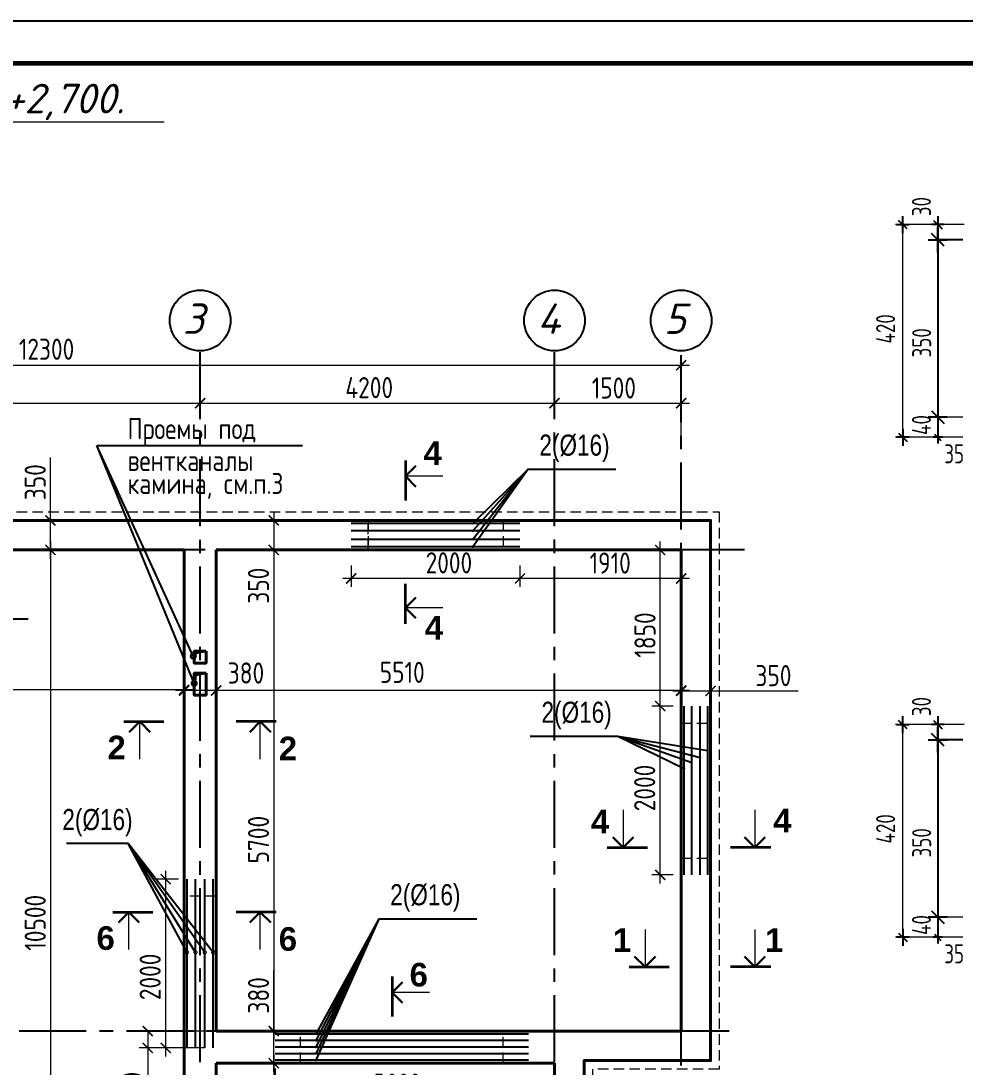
# Model space of a CAD drawing. Extents: x -12289450 to -10763036, y -7834513 to -6150123.
# Drawn here: x -10961756 to -10950567, y -7817207 to -7804813 of the extents above; entities that cross this region are included whole.
import ezdxf

# ---------------------------------------------------------------- set-up
doc = ezdxf.new("R2010")
doc.units = 0
doc.header["$LTSCALE"] = 25
doc.header["$PDMODE"] = 35
doc.linetypes.add('CENTER', pattern=[50.8, 31.75, -6.35, 6.35, -6.35])
doc.linetypes.add('DASHED', pattern=[0.75, 0.5, -0.25])
doc.layers.get('DefPoints').update_dxf_attribs({"color": 10, "lineweight": 30})
for name, color, linetype in [('001-ПЕРЕГОРОДКИ', 5, 'Continuous'), ('005-РАЗМЕРЫ', 252, 'Continuous'), ('008-ШТРИХОВКА', 252, 'Continuous'), ('014-ОСИ', 251, 'CENTER'), ('Annotation - Text', 7, 'Continuous'), ('EEE', 7, 'Continuous'), ('Новое', 51, 'Continuous'), ('Размер', 6, 'Continuous'), ('Текст', 7, 'Continuous')]:
    doc.layers.add(name, color=color, linetype=linetype)
doc.layers.add('СТЕНЫ', color=5, linetype='Continuous', lineweight=40)
doc.styles.add('gismo', font='isocpeui.ttf')
doc.styles.add('GOST 2.304', font='cs_gost2304.shx')
doc.styles.add('Isocpeur', font='isocpeui.ttf')
doc.styles.add('RUSS', font='russ', dxfattribs={"width": 0.8})
doc.styles.get("Standard").update_dxf_attribs({"font": 'arial.ttf'})
doc.styles.add('STYLE1', font='simplex.shx', dxfattribs={"width": 0.7, "height": 300})
doc.styles.add('СГЕНЕРИР_СТИЛЬ_1', font='arialbd.ttf')
doc.dimstyles.new('1', dxfattribs={"dimscale": 100, "dimtxt": 2.5, "dimasz": 1.2, "dimexe": 1, "dimexo": 1, "dimgap": 0.5, "dimtad": 1, "dimdec": 0, "dimzin": 0, "dimdsep": 46, "dimtxsty": 'GOST 2.304', "dimblk": 'ARCHTICK', "dimcen": 0.09, "dimdle": 1, "dimclrd": 256, "dimclre": 256, "dimclrt": 7, "dimadec": 0, "dimazin": 0, "dimtfac": 1, "dimtdec": 0, "dimtmove": 0, "dimatfit": 3, "dimldrblk": 'ARCHTICK', "dimfxl": 0, "dimtolj": 1, "dimtzin": 0, "dimlwd": 5, "dimlwe": 5, "dimarcsym": 0})
doc.dimstyles.new('100', dxfattribs={"dimtxt": 250, "dimasz": 80, "dimexe": 0, "dimexo": 0, "dimgap": 30, "dimtad": 1, "dimdec": 0, "dimzin": 9, "dimtxsty": 'Standard', "dimblk": 'ARCHTICK', "dimcen": 80, "dimdle": 50, "dimadec": 0, "dimazin": 0, "dimtfac": 1, "dimtdec": 0, "dimtix": 1, "dimtmove": 0, "dimatfit": 1, "dimldrblk": 'DOTSMALL', "dimfxl": 0, "dimarcsym": 0})

# ---------------------------------------------------------------- blocks, each defined once
blk = doc.blocks.new('_ArchTick')
at = {"color": 0, "linetype": 'ByBlock', "const_width": 0.15}
blk.add_lwpolyline([(-0.5, -0.5), (0.5, 0.5)], dxfattribs=at)
blk = doc.blocks.new('*D1569')
at = {"layer": '005-РАЗМЕРЫ', "lineweight": 5, "transparency": 16777216}
for p, q in [((-10964832, -7809342), (-10959532, -7809342)), ((-10964732, -7809412), (-10964732, -7809242)), ((-10959632, -7809412), (-10959632, -7809242))]:
    blk.add_line(p, q, dxfattribs=at)
at = {"layer": 'DefPoints', "color": 0, "transparency": 16777216}
for p in [(-10959632, -7809342), (-10964732, -7809512), (-10959632, -7809512)]:
    blk.add_point(p, dxfattribs=at)
at = {"layer": '005-РАЗМЕРЫ', "lineweight": 5, "transparency": 16777216, "xscale": 120, "yscale": 120, "zscale": 120, "rotation": 180}
blk.add_blockref('_ArchTick', (-10964732, -7809342), dxfattribs=at)
at = {"layer": '005-РАЗМЕРЫ', "lineweight": 5, "transparency": 16777216, "xscale": 120, "yscale": 120, "zscale": 120}
blk.add_blockref('_ArchTick', (-10959632, -7809342), dxfattribs=at)
at = {"layer": '005-РАЗМЕРЫ', "color": 7, "transparency": 16777216, "insert": (-10963338, -7809162), "char_height": 250, "attachment_point": 5, "style": 'GOST 2.304'}
blk.add_mtext('\\A1;5100', dxfattribs=at)
blk = doc.blocks.new('*D1570')
at = {"layer": '005-РАЗМЕРЫ', "lineweight": 5, "transparency": 16777216}
for p, q in [((-10966232, -7809739), (-10966232, -7808793)), ((-10953932, -7809789), (-10953932, -7808793)), ((-10966332, -7808893), (-10953832, -7808893))]:
    blk.add_line(p, q, dxfattribs=at)
at = {"layer": 'DefPoints', "color": 0, "transparency": 16777216}
for p in [(-10953932, -7808893), (-10966232, -7809839), (-10953932, -7809889)]:
    blk.add_point(p, dxfattribs=at)
at = {"layer": '005-РАЗМЕРЫ', "lineweight": 5, "transparency": 16777216, "xscale": 120, "yscale": 120, "zscale": 120, "rotation": 180}
blk.add_blockref('_ArchTick', (-10966232, -7808893), dxfattribs=at)
at = {"layer": '005-РАЗМЕРЫ', "lineweight": 5, "transparency": 16777216, "xscale": 120, "yscale": 120, "zscale": 120}
blk.add_blockref('_ArchTick', (-10953932, -7808893), dxfattribs=at)
at = {"layer": '005-РАЗМЕРЫ', "color": 7, "transparency": 16777216, "insert": (-10961452, -7808703), "char_height": 250, "attachment_point": 5, "style": 'GOST 2.304'}
blk.add_mtext('\\A1;12300', dxfattribs=at)
blk = doc.blocks.new('*D1552')
at = {"layer": '005-РАЗМЕРЫ', "lineweight": 5, "transparency": 16777216}
for p, q in [((-10959732, -7809342), (-10955332, -7809342)), ((-10959632, -7809412), (-10959632, -7809242)), ((-10955432, -7809412), (-10955432, -7809242))]:
    blk.add_line(p, q, dxfattribs=at)
at = {"layer": 'DefPoints', "color": 0, "transparency": 16777216}
for p in [(-10955432, -7809342), (-10959632, -7809512), (-10955432, -7809512)]:
    blk.add_point(p, dxfattribs=at)
at = {"layer": '005-РАЗМЕРЫ', "lineweight": 5, "transparency": 16777216, "xscale": 120, "yscale": 120, "zscale": 120, "rotation": 180}
blk.add_blockref('_ArchTick', (-10959632, -7809342), dxfattribs=at)
at = {"layer": '005-РАЗМЕРЫ', "lineweight": 5, "transparency": 16777216, "xscale": 120, "yscale": 120, "zscale": 120}
blk.add_blockref('_ArchTick', (-10955432, -7809342), dxfattribs=at)
at = {"layer": '005-РАЗМЕРЫ', "color": 7, "transparency": 16777216, "insert": (-10957628, -7809158), "char_height": 250, "attachment_point": 5, "style": 'GOST 2.304'}
blk.add_mtext('\\A1;4200', dxfattribs=at)
blk = doc.blocks.new('*D1553')
at = {"layer": '005-РАЗМЕРЫ', "lineweight": 5, "transparency": 16777216}
for p, q in [((-10955532, -7809342), (-10953832, -7809342)), ((-10955432, -7809412), (-10955432, -7809242)), ((-10953932, -7809412), (-10953932, -7809242))]:
    blk.add_line(p, q, dxfattribs=at)
at = {"layer": 'DefPoints', "color": 0, "transparency": 16777216}
for p in [(-10953932, -7809342), (-10955432, -7809512), (-10953932, -7809512)]:
    blk.add_point(p, dxfattribs=at)
at = {"layer": '005-РАЗМЕРЫ', "lineweight": 5, "transparency": 16777216, "xscale": 120, "yscale": 120, "zscale": 120, "rotation": 180}
blk.add_blockref('_ArchTick', (-10955432, -7809342), dxfattribs=at)
at = {"layer": '005-РАЗМЕРЫ', "lineweight": 5, "transparency": 16777216, "xscale": 120, "yscale": 120, "zscale": 120}
blk.add_blockref('_ArchTick', (-10953932, -7809342), dxfattribs=at)
at = {"layer": '005-РАЗМЕРЫ', "color": 7, "transparency": 16777216, "insert": (-10954729, -7809162), "char_height": 250, "attachment_point": 5, "style": 'GOST 2.304'}
blk.add_mtext('\\A1;1500', dxfattribs=at)
blk = doc.blocks.new('*D1558')
at = {"layer": '005-РАЗМЕРЫ', "lineweight": 5, "transparency": 16777216}
for p, q in [((-10958728, -7811081), (-10958860, -7811081)), ((-10958760, -7810981), (-10958760, -7816881)), ((-10958728, -7816781), (-10958860, -7816781))]:
    blk.add_line(p, q, dxfattribs=at)
at = {"layer": 'DefPoints', "color": 0, "transparency": 16777216}
for p in [(-10958628, -7811081), (-10958760, -7816781), (-10958628, -7816781)]:
    blk.add_point(p, dxfattribs=at)
at = {"layer": '005-РАЗМЕРЫ', "lineweight": 5, "transparency": 16777216, "xscale": 120, "yscale": 120, "zscale": 120}
for p, rotation in [((-10958760, -7811081), 90), ((-10958760, -7816781), 270)]:
    blk.add_blockref('_ArchTick', p, dxfattribs=dict(at, rotation=rotation))
at = {"layer": '005-РАЗМЕРЫ', "color": 7, "transparency": 16777216, "insert": (-10958940, -7814513), "char_height": 250, "attachment_point": 5, "rotation": 90, "style": 'GOST 2.304'}
blk.add_mtext('\\A1;5700', dxfattribs=at)
blk = doc.blocks.new('*D1559')
at = {"layer": '005-РАЗМЕРЫ', "lineweight": 5, "transparency": 16777216}
for p, q in [((-10958715, -7817161), (-10958860, -7817161)), ((-10958760, -7817061), (-10958760, -7821681)), ((-10958715, -7821581), (-10958860, -7821581))]:
    blk.add_line(p, q, dxfattribs=at)
at = {"layer": 'DefPoints', "color": 0, "transparency": 16777216}
for p in [(-10958615, -7817161), (-10958760, -7821581), (-10958615, -7821581)]:
    blk.add_point(p, dxfattribs=at)
at = {"layer": '005-РАЗМЕРЫ', "lineweight": 5, "transparency": 16777216, "xscale": 120, "yscale": 120, "zscale": 120}
for p, rotation in [((-10958760, -7817161), 90), ((-10958760, -7821581), 270)]:
    blk.add_blockref('_ArchTick', p, dxfattribs=dict(at, rotation=rotation))
at = {"layer": '005-РАЗМЕРЫ', "color": 7, "transparency": 16777216, "insert": (-10958945, -7819655), "char_height": 250, "attachment_point": 5, "rotation": 90, "style": 'GOST 2.304'}
blk.add_mtext('\\A1;4420', dxfattribs=at)
blk = doc.blocks.new('*D1560')
at = {"layer": '005-РАЗМЕРЫ', "lineweight": 5, "ltscale": 100, "transparency": 16777216}
for p, q in [((-10959442, -7812614), (-10959442, -7812846)), ((-10953932, -7812621), (-10953932, -7812846)), ((-10953832, -7812746), (-10959542, -7812746))]:
    blk.add_line(p, q, dxfattribs=at)
at = {"layer": 'DefPoints', "color": 0, "ltscale": 100, "transparency": 16777216}
for p in [(-10959442, -7812514), (-10953932, -7812521), (-10959442, -7812746)]:
    blk.add_point(p, dxfattribs=at)
at = {"layer": '005-РАЗМЕРЫ', "lineweight": 5, "ltscale": 100, "transparency": 16777216, "xscale": 120, "yscale": 120, "zscale": 120, "rotation": 180}
blk.add_blockref('_ArchTick', (-10959442, -7812746), dxfattribs=at)
at = {"layer": '005-РАЗМЕРЫ', "lineweight": 5, "ltscale": 100, "transparency": 16777216, "xscale": 120, "yscale": 120, "zscale": 120}
blk.add_blockref('_ArchTick', (-10953932, -7812746), dxfattribs=at)
at = {"layer": '005-РАЗМЕРЫ', "color": 7, "ltscale": 100, "transparency": 16777216, "insert": (-10957237, -7812531), "char_height": 250, "attachment_point": 5, "style": 'GOST 2.304'}
blk.add_mtext('\\A1;5510', dxfattribs=at)
blk = doc.blocks.new('*D1563')
at = {"layer": '005-РАЗМЕРЫ', "lineweight": 5, "transparency": 16777216}
for p, q in [((-10961374, -7811081), (-10961506, -7811081)), ((-10961406, -7810981), (-10961406, -7821681)), ((-10961374, -7821581), (-10961506, -7821581))]:
    blk.add_line(p, q, dxfattribs=at)
at = {"layer": 'DefPoints', "color": 0, "transparency": 16777216}
for p in [(-10961274, -7811081), (-10961406, -7821581), (-10961274, -7821581)]:
    blk.add_point(p, dxfattribs=at)
at = {"layer": '005-РАЗМЕРЫ', "lineweight": 5, "transparency": 16777216, "xscale": 120, "yscale": 120, "zscale": 120}
for p, rotation in [((-10961406, -7811081), 90), ((-10961406, -7821581), 270)]:
    blk.add_blockref('_ArchTick', p, dxfattribs=dict(at, rotation=rotation))
at = {"layer": '005-РАЗМЕРЫ', "color": 7, "transparency": 16777216, "insert": (-10961586, -7815498), "char_height": 250, "attachment_point": 5, "rotation": 90, "style": 'GOST 2.304'}
blk.add_mtext('\\A1;10500', dxfattribs=at)
blk = doc.blocks.new('*D1568')
at = {"layer": '005-РАЗМЕРЫ', "lineweight": 5, "transparency": 16777216}
for p, q in [((-10961406, -7810731), (-10961406, -7809984)), ((-10961374, -7810731), (-10961506, -7810731)), ((-10961406, -7811181), (-10961406, -7810731)), ((-10961374, -7811081), (-10961506, -7811081))]:
    blk.add_line(p, q, dxfattribs=at)
at = {"layer": 'DefPoints', "color": 0, "transparency": 16777216}
for p in [(-10961406, -7810731), (-10961274, -7810731), (-10961274, -7811081)]:
    blk.add_point(p, dxfattribs=at)
at = {"layer": '005-РАЗМЕРЫ', "lineweight": 5, "transparency": 16777216, "xscale": 120, "yscale": 120, "zscale": 120}
for p, rotation in [((-10961406, -7810731), 90), ((-10961406, -7811081), 270)]:
    blk.add_blockref('_ArchTick', p, dxfattribs=dict(at, rotation=rotation))
at = {"layer": '005-РАЗМЕРЫ', "color": 7, "transparency": 16777216, "insert": (-10961586, -7810278), "char_height": 250, "attachment_point": 5, "rotation": 90, "style": 'GOST 2.304'}
blk.add_mtext('\\A1;350', dxfattribs=at)
blk = doc.blocks.new('*D1574')
at = {"layer": '005-РАЗМЕРЫ', "lineweight": 5, "ltscale": 100, "transparency": 16777216}
for p, q in [((-10959822, -7812614), (-10959822, -7812846)), ((-10959442, -7812621), (-10959442, -7812846)), ((-10959342, -7812746), (-10959922, -7812746))]:
    blk.add_line(p, q, dxfattribs=at)
at = {"layer": 'DefPoints', "color": 0, "ltscale": 100, "transparency": 16777216}
for p in [(-10959822, -7812514), (-10959442, -7812521), (-10959822, -7812746)]:
    blk.add_point(p, dxfattribs=at)
at = {"layer": '005-РАЗМЕРЫ', "lineweight": 5, "ltscale": 100, "transparency": 16777216, "xscale": 120, "yscale": 120, "zscale": 120, "rotation": 180}
blk.add_blockref('_ArchTick', (-10959822, -7812746), dxfattribs=at)
at = {"layer": '005-РАЗМЕРЫ', "lineweight": 5, "ltscale": 100, "transparency": 16777216, "xscale": 120, "yscale": 120, "zscale": 120}
blk.add_blockref('_ArchTick', (-10959442, -7812746), dxfattribs=at)
at = {"layer": '005-РАЗМЕРЫ', "color": 7, "ltscale": 100, "transparency": 16777216, "insert": (-10959089, -7812539), "char_height": 250, "attachment_point": 5, "style": 'GOST 2.304'}
blk.add_mtext('\\A1;380', dxfattribs=at)
blk = doc.blocks.new('*D1575')
at = {"layer": '005-РАЗМЕРЫ', "lineweight": 5, "ltscale": 100, "transparency": 16777216}
for p, q in [((-10964732, -7812607), (-10964732, -7812839)), ((-10959822, -7812614), (-10959822, -7812839)), ((-10959722, -7812739), (-10964832, -7812739))]:
    blk.add_line(p, q, dxfattribs=at)
at = {"layer": 'DefPoints', "color": 0, "ltscale": 100, "transparency": 16777216}
for p in [(-10964732, -7812507), (-10959822, -7812514), (-10964732, -7812739)]:
    blk.add_point(p, dxfattribs=at)
at = {"layer": '005-РАЗМЕРЫ', "lineweight": 5, "ltscale": 100, "transparency": 16777216, "xscale": 120, "yscale": 120, "zscale": 120, "rotation": 180}
blk.add_blockref('_ArchTick', (-10964732, -7812739), dxfattribs=at)
at = {"layer": '005-РАЗМЕРЫ', "lineweight": 5, "ltscale": 100, "transparency": 16777216, "xscale": 120, "yscale": 120, "zscale": 120}
blk.add_blockref('_ArchTick', (-10959822, -7812739), dxfattribs=at)
at = {"layer": '005-РАЗМЕРЫ', "color": 7, "ltscale": 100, "transparency": 16777216, "insert": (-10963128, -7812524), "char_height": 250, "attachment_point": 5, "style": 'GOST 2.304'}
blk.add_mtext('\\A1;4910', dxfattribs=at)
blk = doc.blocks.new('*D1581')
at = {"layer": '005-РАЗМЕРЫ', "lineweight": 5, "transparency": 16777216}
for p, q in [((-10958760, -7810631), (-10958760, -7811081)), ((-10958728, -7810731), (-10958860, -7810731)), ((-10958728, -7811081), (-10958860, -7811081)), ((-10958760, -7811081), (-10958760, -7811798))]:
    blk.add_line(p, q, dxfattribs=at)
at = {"layer": 'DefPoints', "color": 0, "transparency": 16777216}
for p in [(-10958628, -7810731), (-10958760, -7811081), (-10958628, -7811081)]:
    blk.add_point(p, dxfattribs=at)
at = {"layer": '005-РАЗМЕРЫ', "lineweight": 5, "transparency": 16777216, "xscale": 120, "yscale": 120, "zscale": 120}
for p, rotation in [((-10958760, -7810731), 90), ((-10958760, -7811081), 270)]:
    blk.add_blockref('_ArchTick', p, dxfattribs=dict(at, rotation=rotation))
at = {"layer": '005-РАЗМЕРЫ', "color": 7, "transparency": 16777216, "insert": (-10958940, -7811504), "char_height": 250, "attachment_point": 5, "rotation": 90, "style": 'GOST 2.304'}
blk.add_mtext('\\A1;350', dxfattribs=at)
blk = doc.blocks.new('*D1582')
at = {"layer": '005-РАЗМЕРЫ', "lineweight": 5, "transparency": 16777216}
for p, q in [((-10958760, -7816781), (-10958760, -7816064)), ((-10958728, -7816781), (-10958860, -7816781)), ((-10958760, -7817261), (-10958760, -7816781)), ((-10958715, -7817161), (-10958860, -7817161))]:
    blk.add_line(p, q, dxfattribs=at)
at = {"layer": 'DefPoints', "color": 0, "transparency": 16777216}
for p in [(-10958760, -7816781), (-10958628, -7816781), (-10958615, -7817161)]:
    blk.add_point(p, dxfattribs=at)
at = {"layer": '005-РАЗМЕРЫ', "lineweight": 5, "transparency": 16777216, "xscale": 120, "yscale": 120, "zscale": 120}
for p, rotation in [((-10958760, -7816781), 90), ((-10958760, -7817161), 270)]:
    blk.add_blockref('_ArchTick', p, dxfattribs=dict(at, rotation=rotation))
at = {"layer": '005-РАЗМЕРЫ', "color": 7, "transparency": 16777216, "insert": (-10958940, -7816358), "char_height": 250, "attachment_point": 5, "rotation": 90, "style": 'GOST 2.304'}
blk.add_mtext('\\A1;380', dxfattribs=at)
blk = doc.blocks.new('*D1584')
at = {"layer": '005-РАЗМЕРЫ', "lineweight": 5, "ltscale": 10, "transparency": 16777216}
for p, q in [((-10953932, -7812838), (-10953932, -7812651)), ((-10953582, -7812838), (-10953582, -7812651)), ((-10954032, -7812751), (-10953582, -7812751)), ((-10953582, -7812751), (-10952544, -7812751))]:
    blk.add_line(p, q, dxfattribs=at)
at = {"layer": 'DefPoints', "color": 0, "ltscale": 10, "transparency": 16777216}
for p in [(-10953582, -7812751), (-10953932, -7812938), (-10953582, -7812938)]:
    blk.add_point(p, dxfattribs=at)
at = {"layer": '005-РАЗМЕРЫ', "lineweight": 5, "ltscale": 10, "transparency": 16777216, "xscale": 120, "yscale": 120, "zscale": 120, "rotation": 180}
blk.add_blockref('_ArchTick', (-10953932, -7812751), dxfattribs=at)
at = {"layer": '005-РАЗМЕРЫ', "lineweight": 5, "ltscale": 10, "transparency": 16777216, "xscale": 120, "yscale": 120, "zscale": 120}
blk.add_blockref('_ArchTick', (-10953582, -7812751), dxfattribs=at)
at = {"layer": '005-РАЗМЕРЫ', "color": 7, "ltscale": 10, "transparency": 16777216, "insert": (-10952838, -7812570), "char_height": 250, "attachment_point": 5, "style": 'GOST 2.304'}
blk.add_mtext('\\A1;350', dxfattribs=at)
blk = doc.blocks.new('*D1585')
at = {"layer": '005-РАЗМЕРЫ', "lineweight": 5, "transparency": 16777216}
for p, q in [((-10960040, -7817081), (-10960040, -7814881)), ((-10959887, -7814981), (-10960140, -7814981)), ((-10959887, -7816981), (-10960140, -7816981))]:
    blk.add_line(p, q, dxfattribs=at)
at = {"layer": 'DefPoints', "color": 0, "transparency": 16777216}
for p in [(-10960040, -7814981), (-10959787, -7814981), (-10959787, -7816981)]:
    blk.add_point(p, dxfattribs=at)
at = {"layer": '005-РАЗМЕРЫ', "lineweight": 5, "transparency": 16777216, "xscale": 120, "yscale": 120, "zscale": 120}
for p, rotation in [((-10960040, -7814981), 90), ((-10960040, -7816981), 270)]:
    blk.add_blockref('_ArchTick', p, dxfattribs=dict(at, rotation=rotation))
at = {"layer": '005-РАЗМЕРЫ', "color": 7, "transparency": 16777216, "insert": (-10960224, -7816139), "char_height": 250, "attachment_point": 5, "rotation": 90, "style": 'GOST 2.304'}
blk.add_mtext('\\A1;2000', dxfattribs=at)
blk = doc.blocks.new('*D1586')
at = {"layer": '005-РАЗМЕРЫ', "lineweight": 5, "transparency": 16777216}
for p, q in [((-10958742, -7817226), (-10958742, -7817690)), ((-10958842, -7817590), (-10955642, -7817590)), ((-10955742, -7817558), (-10955742, -7817690))]:
    blk.add_line(p, q, dxfattribs=at)
at = {"layer": 'DefPoints', "color": 0, "transparency": 16777216}
for p in [(-10958742, -7817126), (-10955742, -7817458), (-10955742, -7817590)]:
    blk.add_point(p, dxfattribs=at)
at = {"layer": '005-РАЗМЕРЫ', "lineweight": 5, "transparency": 16777216, "xscale": 120, "yscale": 120, "zscale": 120, "rotation": 180}
blk.add_blockref('_ArchTick', (-10958742, -7817590), dxfattribs=at)
at = {"layer": '005-РАЗМЕРЫ', "lineweight": 5, "transparency": 16777216, "xscale": 120, "yscale": 120, "zscale": 120}
blk.add_blockref('_ArchTick', (-10955742, -7817590), dxfattribs=at)
at = {"layer": '005-РАЗМЕРЫ', "color": 7, "transparency": 16777216, "insert": (-10957292, -7817410), "char_height": 250, "attachment_point": 5, "style": 'GOST 2.304'}
blk.add_mtext('\\A1;3000', dxfattribs=at)
blk = doc.blocks.new('*D1588')
at = {"layer": '005-РАЗМЕРЫ', "lineweight": 5, "transparency": 16777216}
for p, q in [((-10959577, -7816781), (-10960353, -7816781)), ((-10960253, -7816781), (-10960253, -7817081)), ((-10959577, -7816981), (-10960353, -7816981)), ((-10960253, -7816981), (-10960253, -7817764))]:
    blk.add_line(p, q, dxfattribs=at)
at = {"layer": 'DefPoints', "color": 0, "transparency": 16777216}
for p in [(-10960253, -7816781), (-10959477, -7816781), (-10959477, -7816981)]:
    blk.add_point(p, dxfattribs=at)
at = {"layer": '005-РАЗМЕРЫ', "lineweight": 5, "transparency": 16777216, "xscale": 120, "yscale": 120, "zscale": 120}
for p, rotation in [((-10960253, -7816781), 90), ((-10960253, -7816981), 270)]:
    blk.add_blockref('_ArchTick', p, dxfattribs=dict(at, rotation=rotation))
at = {"layer": '005-РАЗМЕРЫ', "color": 7, "transparency": 16777216, "insert": (-10960437, -7817471), "char_height": 250, "attachment_point": 5, "rotation": 90, "style": 'GOST 2.304'}
blk.add_mtext('\\A1;200', dxfattribs=at)
blk = doc.blocks.new('*D1590')
at = {"layer": '005-РАЗМЕРЫ', "lineweight": 5, "transparency": 16777216}
for p, q in [((-10954027, -7812931), (-10954280, -7812931)), ((-10954180, -7815031), (-10954180, -7812831)), ((-10954027, -7814931), (-10954280, -7814931))]:
    blk.add_line(p, q, dxfattribs=at)
at = {"layer": 'DefPoints', "color": 0, "transparency": 16777216}
for p in [(-10954180, -7812931), (-10953927, -7812931), (-10953927, -7814931)]:
    blk.add_point(p, dxfattribs=at)
at = {"layer": '005-РАЗМЕРЫ', "lineweight": 5, "transparency": 16777216, "xscale": 120, "yscale": 120, "zscale": 120}
for p, rotation in [((-10954180, -7812931), 90), ((-10954180, -7814931), 270)]:
    blk.add_blockref('_ArchTick', p, dxfattribs=dict(at, rotation=rotation))
at = {"layer": '005-РАЗМЕРЫ', "color": 7, "transparency": 16777216, "insert": (-10954364, -7813901), "char_height": 250, "attachment_point": 5, "rotation": 90, "style": 'GOST 2.304'}
blk.add_mtext('\\A1;2000', dxfattribs=at)
blk = doc.blocks.new('*D1591')
at = {"layer": '005-РАЗМЕРЫ', "lineweight": 5, "transparency": 16777216}
for p, q in [((-10957842, -7811266), (-10957842, -7811519)), ((-10955842, -7811266), (-10955842, -7811519)), ((-10955742, -7811419), (-10957942, -7811419))]:
    blk.add_line(p, q, dxfattribs=at)
at = {"layer": 'DefPoints', "color": 0, "transparency": 16777216}
for p in [(-10957842, -7811166), (-10955842, -7811166), (-10957842, -7811419)]:
    blk.add_point(p, dxfattribs=at)
at = {"layer": '005-РАЗМЕРЫ', "lineweight": 5, "transparency": 16777216, "xscale": 120, "yscale": 120, "zscale": 120, "rotation": 180}
blk.add_blockref('_ArchTick', (-10957842, -7811419), dxfattribs=at)
at = {"layer": '005-РАЗМЕРЫ', "lineweight": 5, "transparency": 16777216, "xscale": 120, "yscale": 120, "zscale": 120}
blk.add_blockref('_ArchTick', (-10955842, -7811419), dxfattribs=at)
at = {"layer": '005-РАЗМЕРЫ', "color": 7, "transparency": 16777216, "insert": (-10956684, -7811234), "char_height": 250, "attachment_point": 5, "style": 'GOST 2.304'}
blk.add_mtext('\\A1;2000', dxfattribs=at)
blk = doc.blocks.new('_DotSmall')
at = {"color": 0, "linetype": 'ByBlock', "const_width": 0.5}
blk.add_lwpolyline([(-0.0625, 0, 1), (0.0625, 0, 1)], format="xyb", close=True, dxfattribs=at)
blk = doc.blocks.new('A8MITTA', base_point=(3180, 3140))
for p, q in [((3160, 3140), (3200, 3140)), ((3170, 3130), (3190, 3150)), ((3180, 3155), (3180, 3125))]:
    blk.add_line(p, q)
blk = doc.blocks.new('*D1597')
at = {"layer": '005-РАЗМЕРЫ', "lineweight": 5, "transparency": 16777216}
for p, q in [((-10955842, -7811266), (-10955842, -7811519)), ((-10953932, -7811266), (-10953932, -7811519)), ((-10953832, -7811419), (-10955942, -7811419))]:
    blk.add_line(p, q, dxfattribs=at)
at = {"layer": 'DefPoints', "color": 0, "transparency": 16777216}
for p in [(-10955842, -7811166), (-10953932, -7811166), (-10955842, -7811419)]:
    blk.add_point(p, dxfattribs=at)
at = {"layer": '005-РАЗМЕРЫ', "lineweight": 5, "transparency": 16777216, "xscale": 120, "yscale": 120, "zscale": 120, "rotation": 180}
blk.add_blockref('_ArchTick', (-10955842, -7811419), dxfattribs=at)
at = {"layer": '005-РАЗМЕРЫ', "lineweight": 5, "transparency": 16777216, "xscale": 120, "yscale": 120, "zscale": 120}
blk.add_blockref('_ArchTick', (-10953932, -7811419), dxfattribs=at)
at = {"layer": '005-РАЗМЕРЫ', "color": 7, "transparency": 16777216, "insert": (-10954773, -7811236), "char_height": 250, "attachment_point": 5, "style": 'GOST 2.304'}
blk.add_mtext('\\A1;1910', dxfattribs=at)
blk = doc.blocks.new('*D1602')
at = {"layer": '005-РАЗМЕРЫ', "lineweight": 5, "transparency": 16777216}
for p, q in [((-10954027, -7811081), (-10954280, -7811081)), ((-10954180, -7813031), (-10954180, -7810981)), ((-10954027, -7812931), (-10954280, -7812931))]:
    blk.add_line(p, q, dxfattribs=at)
at = {"layer": 'DefPoints', "color": 0, "transparency": 16777216}
for p in [(-10954180, -7811081), (-10953927, -7811081), (-10953927, -7812931)]:
    blk.add_point(p, dxfattribs=at)
at = {"layer": '005-РАЗМЕРЫ', "lineweight": 5, "transparency": 16777216, "xscale": 120, "yscale": 120, "zscale": 120}
for p, rotation in [((-10954180, -7811081), 90), ((-10954180, -7812931), 270)]:
    blk.add_blockref('_ArchTick', p, dxfattribs=dict(at, rotation=rotation))
at = {"layer": '005-РАЗМЕРЫ', "color": 7, "transparency": 16777216, "insert": (-10954360, -7812089), "char_height": 250, "attachment_point": 5, "rotation": 90, "style": 'GOST 2.304'}
blk.add_mtext('\\A1;1850', dxfattribs=at)

msp = doc.modelspace()

# ---------------------------------------------------------------- hatches: boundary and pattern name
at = {"layer": '008-ШТРИХОВКА', "ltscale": 3}
h = msp.add_hatch(dxfattribs=at)
h.set_pattern_fill('ANSI31', color=256, scale=5)
h.set_pattern_definition([(45, (-10957362.094, -7814851.123), (-11.22532, 11.22532), [])])
h.paths.add_polyline_path([(-10959562.1, -7812281.1), (-10959702.1, -7812281.1), (-10959702.1, -7812421.1), (-10959677.2, -7812305)])
h = msp.add_hatch(dxfattribs=at)
h.set_pattern_fill('ANSI31', color=256, scale=5)
h.set_pattern_definition([(45, (-10957362.094, -7815111.123), (-11.22532, 11.22532), [])])
h.paths.add_polyline_path([(-10959562.1, -7812541.1), (-10959702.1, -7812541.1), (-10959702.1, -7812801.1), (-10959677.2, -7812565)])

# ---------------------------------------------------------------- linework, layer by layer
at = {"linetype": 'Continuous', "lineweight": 60, "ltscale": 75}
msp.add_lwpolyline([(-10971035.6, -7805313.4), (-10931535.7, -7805313.4), (-10931535.7, -7834013.3), (-10971035.6, -7834013.3)], close=True, dxfattribs=at)
at = {"lineweight": 25, "ltscale": 20, "const_width": 18}
for points in [[(-10956404.3, -7810766.1, -1), (-10956395.3, -7810766.1, -1)], [(-10956404.3, -7810856.1, -1), (-10956395.3, -7810856.1, -1)], [(-10956404.3, -7810955.7, -1), (-10956395.3, -7810955.7, -1)], [(-10956404.3, -7811045.7, -1), (-10956395.3, -7811045.7, -1)], [(-10953621.6, -7813458.1, -1), (-10953612.6, -7813458.1, -1)], [(-10953711.6, -7813538.1, -1), (-10953702.6, -7813538.1, -1)], [(-10953901.2, -7813669.3, -1), (-10953892.2, -7813669.3, -1)], [(-10953811.2, -7813598.9, -1), (-10953802.2, -7813598.9, -1)], [(-10958265.1, -7816816.1, -1), (-10958256.1, -7816816.1, -1)], [(-10958265.1, -7816893.6, -1), (-10958256.1, -7816893.6, -1)], [(-10958265.1, -7816971.1, -1), (-10958256.1, -7816971.1, -1)], [(-10958265.1, -7817048.6, -1), (-10958256.1, -7817048.6, -1)], [(-10958265.1, -7817126.1, -1), (-10958256.1, -7817126.1, -1)]]:
    msp.add_lwpolyline(points, format="xyb", close=True, dxfattribs=at)
at = {"layer": '001-ПЕРЕГОРОДКИ', "lineweight": 35, "ltscale": 100}
for points in [[(-10957198.9, -7810019.4), (-10957198.9, -7810494.1)], [(-10957198.9, -7811956), (-10957198.9, -7811481.3)], [(-10960536.9, -7813115.2), (-10960062.2, -7813115.2)], [(-10958730.4, -7813115.2), (-10959205.1, -7813115.2)], [(-10954807, -7814605.4), (-10954332.3, -7814605.4)], [(-10952870.4, -7814605.4), (-10953345.1, -7814605.4)], [(-10960667, -7815372.3), (-10960192.3, -7815372.3)], [(-10958730.4, -7815372.3), (-10959205.1, -7815372.3)], [(-10954548.4, -7816020.9), (-10954073.6, -7816020.9)], [(-10952870.4, -7816020.9), (-10953345.1, -7816020.9)], [(-10957356.9, -7816134.7), (-10957356.9, -7816609.4)]]:
    msp.add_lwpolyline(points, dxfattribs=at)
at = {"layer": '001-ПЕРЕГОРОДКИ', "lineweight": 18, "ltscale": 100}
for points in [[(-10956755.1, -7810208.5), (-10957198.9, -7810208.5)], [(-10956755.1, -7810208.5), (-10957198.9, -7810208.5)], [(-10956755.1, -7811767), (-10957198.9, -7811767)], [(-10956755.1, -7811767), (-10957198.9, -7811767)], [(-10960347.9, -7813559), (-10960347.9, -7813115.2)], [(-10960347.9, -7813559), (-10960347.9, -7813115.2)], [(-10958919.4, -7813559), (-10958919.4, -7813115.2)], [(-10958919.4, -7813559), (-10958919.4, -7813115.2)], [(-10954617.9, -7814161.6), (-10954617.9, -7814605.4)], [(-10954617.9, -7814161.6), (-10954617.9, -7814605.4)], [(-10953059.4, -7814161.6), (-10953059.4, -7814605.4)], [(-10953059.4, -7814161.6), (-10953059.4, -7814605.4)], [(-10960477.9, -7815816), (-10960477.9, -7815372.3)], [(-10960477.9, -7815816), (-10960477.9, -7815372.3)], [(-10958919.4, -7815816), (-10958919.4, -7815372.3)], [(-10958919.4, -7815816), (-10958919.4, -7815372.3)], [(-10954359.3, -7815577.2), (-10954359.3, -7816020.9)], [(-10954359.3, -7815577.2), (-10954359.3, -7816020.9)], [(-10953059.4, -7815577.2), (-10953059.4, -7816020.9)], [(-10953059.4, -7815577.2), (-10953059.4, -7816020.9)], [(-10956913.2, -7816323.8), (-10957356.9, -7816323.8)], [(-10956913.2, -7816323.8), (-10957356.9, -7816323.8)]]:
    msp.add_lwpolyline(points, dxfattribs=at)
at = {"layer": '008-ШТРИХОВКА', "ltscale": 3}
for points in [[(-10959702.1, -7812421.1), (-10959677.2, -7812305), (-10959562.1, -7812281.1)], [(-10959702.1, -7812801.1), (-10959677.2, -7812565), (-10959562.1, -7812541.1)]]:
    msp.add_lwpolyline(points, dxfattribs=at)
at = {"layer": '014-ОСИ'}
for p, q in [((-10955432.1, -7822229.9), (-10955432.1, -7808722.5)), ((-10953932.1, -7817188.8), (-10953932.1, -7808722.5))]:
    msp.add_line(p, q, dxfattribs=at)
for points in [[(-10959632.1, -7822231.1), (-10959632.1, -7808722.5)], [(-10957032.9, -7811081.1), (-10968625.7, -7811081.1)], [(-10953182.1, -7811081.1), (-10956042.1, -7811081.1)], [(-10953362, -7816781.1), (-10968625.7, -7816781.1)]]:
    msp.add_lwpolyline(points, dxfattribs=at)
at = {"layer": 'EEE', "lineweight": 15}
msp.add_line((-10970620.5, -7806008.3), (-10960057.6, -7806008.3), dxfattribs=at)
at = {"layer": 'EEE', "lineweight": 25, "ltscale": 3}
for p, q in [((-10960854.8, -7809843), (-10958419.9, -7809843)), ((-10959713, -7812338.6), (-10960854.8, -7809843)), ((-10959702.1, -7812661.1), (-10960854.8, -7809843)), ((-10955745.1, -7810123.6), (-10954706.1, -7810123.6)), ((-10962572.8, -7811897.4), (-10961671.2, -7811897.4)), ((-10955720.1, -7813289), (-10954681.1, -7813289)), ((-10957512.8, -7815450.5), (-10956352.6, -7815450.5))]:
    msp.add_line(p, q, dxfattribs=at)
for points in [[(-10955745.1, -7810123.6), (-10956399.8, -7810766.1)], [(-10955745.1, -7810123.6), (-10956399.8, -7810856.1)], [(-10955745.1, -7810123.6), (-10956399.8, -7810955.7)], [(-10955745.1, -7810123.6), (-10956399.8, -7811045.7)], [(-10954681.1, -7813289), (-10953806.7, -7813598.9)], [(-10954681.1, -7813289), (-10953707.1, -7813538.1)], [(-10954681.1, -7813289), (-10953617.1, -7813458.1)], [(-10954681.1, -7813289), (-10953896.7, -7813669.3)], [(-10957512.8, -7815450.5), (-10958260.6, -7816816.1)], [(-10957512.8, -7815450.5), (-10958260.6, -7816893.6)], [(-10957512.8, -7815450.5), (-10958260.6, -7816971.1)], [(-10957512.8, -7815450.5), (-10958260.6, -7817048.6)], [(-10957512.8, -7815450.5), (-10958260.6, -7817126.1)]]:
    msp.add_lwpolyline(points, dxfattribs=at)
at = {"layer": 'EEE', "lineweight": 25, "ltscale": 3, "const_width": 56.2}
for points in [[(-10959698.9, -7812338.6, 1), (-10959727.1, -7812338.6, 1)], [(-10959688, -7812661.1, 1), (-10959716.2, -7812661.1, 1)]]:
    msp.add_lwpolyline(points, format="xyb", close=True, dxfattribs=at)
at = {"layer": 'Новое', "color": 7, "linetype": 'Continuous'}
msp.add_lwpolyline([(-10973035.5, -7804813.4), (-10931035.7, -7804813.4), (-10931035.7, -7834513.3), (-10973035.5, -7834513.3)], close=True, dxfattribs=at)
msp.add_lwpolyline([(-10973035.5, -7804813.4), (-10931035.7, -7804813.4), (-10931035.7, -7834513.3), (-10973035.5, -7834513.3)], close=True, dxfattribs=at)
at = {"layer": 'Размер', "lineweight": 15, "ltscale": 100}
for p, q in [((-10950578.6, -7807226.2), (-10951390.3, -7807226.2)), ((-10951304.7, -7809746.2), (-10951304.7, -7807226.2)), ((-10950578.6, -7807226.2), (-10950890.2, -7807226.2)), ((-10950595.4, -7807406.2), (-10950890.2, -7807406.2)), ((-10950890.2, -7807831.2), (-10950890.2, -7807836.2)), ((-10950595.4, -7809506.2), (-10950890.2, -7809506.2)), ((-10950595.4, -7809746.2), (-10951390.3, -7809746.2)), ((-10950578.6, -7813149.6), (-10951390.3, -7813149.6)), ((-10951304.7, -7815669.6), (-10951304.7, -7813149.6)), ((-10950578.6, -7813149.6), (-10950890.2, -7813149.6)), ((-10950595.4, -7813329.6), (-10950890.2, -7813329.6)), ((-10950890.2, -7813754.6), (-10950890.2, -7813759.6)), ((-10950595.4, -7815429.6), (-10950890.2, -7815429.6)), ((-10950595.4, -7815669.6), (-10951390.3, -7815669.6))]:
    msp.add_line(p, q, dxfattribs=at)
at = {"layer": 'Размер'}
for p, q in [((-10950890.2, -7807226.2), (-10950890.2, -7809746.2)), ((-10950595.4, -7807406.2), (-10950890.2, -7807406.2)), ((-10950890.2, -7813149.6), (-10950890.2, -7815669.6)), ((-10950595.4, -7813329.6), (-10950890.2, -7813329.6))]:
    msp.add_line(p, q, dxfattribs=at)
at = {"layer": 'СТЕНЫ', "linetype": 'DASHED', "lineweight": 9, "ltscale": 10}
for p, q in [((-10957642.1, -7810731.1), (-10957642.1, -7811081.1)), ((-10956042.1, -7810731.1), (-10956042.1, -7811081.1))]:
    msp.add_line(p, q, dxfattribs=at)
at = {"layer": 'СТЕНЫ', "ltscale": 1.2}
msp.add_line((-10953931.7, -7811081.1), (-10953931.7, -7816781.1), dxfattribs=at)
at = {"layer": 'СТЕНЫ', "color": 5, "lineweight": 30}
for points in [[(-10957198.9, -7810208.5), (-10957075.5, -7810085.1)], [(-10957198.9, -7810208.5), (-10957075.5, -7810331.8)], [(-10957198.9, -7811767), (-10957075.5, -7811643.6)], [(-10957198.9, -7811767), (-10957075.5, -7811890.3)], [(-10960347.9, -7813115.2), (-10960471.2, -7813238.5)], [(-10960347.9, -7813115.2), (-10960224.5, -7813238.5)], [(-10958919.4, -7813115.2), (-10959042.8, -7813238.5)], [(-10958919.4, -7813115.2), (-10958796.1, -7813238.5)], [(-10954617.9, -7814605.4), (-10954741.3, -7814482.1)], [(-10954617.9, -7814605.4), (-10954494.6, -7814482.1)], [(-10953059.4, -7814605.4), (-10953182.8, -7814482.1)], [(-10953059.4, -7814605.4), (-10952936.1, -7814482.1)], [(-10960477.9, -7815372.3), (-10960601.3, -7815495.6)], [(-10960477.9, -7815372.3), (-10960354.6, -7815495.6)], [(-10958919.4, -7815372.3), (-10959042.8, -7815495.6)], [(-10958919.4, -7815372.3), (-10958796.1, -7815495.6)], [(-10954359.3, -7816020.9), (-10954482.7, -7815897.6)], [(-10954359.3, -7816020.9), (-10954236, -7815897.6)], [(-10953059.4, -7816020.9), (-10953182.8, -7815897.6)], [(-10953059.4, -7816020.9), (-10952936.1, -7815897.6)], [(-10957356.9, -7816323.8), (-10957233.6, -7816200.4)], [(-10957356.9, -7816323.8), (-10957233.6, -7816447.1)]]:
    msp.add_lwpolyline(points, dxfattribs=at)
at = {"layer": 'СТЕНЫ', "linetype": 'DASHED', "lineweight": 9, "ltscale": 10}
msp.add_lwpolyline([(-10965182.1, -7822031.1), (-10965182.1, -7817231.1), (-10966682.1, -7817231.1), (-10966682.1, -7814231.1), (-10965182.1, -7814231.1), (-10965182.1, -7810631.1), (-10953482.1, -7810631.1), (-10953482.1, -7817231.1), (-10954982.1, -7817231.1), (-10954982.1, -7822031.1)], close=True, dxfattribs=at)
at = {"layer": 'СТЕНЫ', "ltscale": 3}
msp.add_lwpolyline([(-10966582.1, -7815231.1), (-10966582.1, -7814331.1), (-10965082.1, -7814331.1), (-10965082.1, -7810731.1), (-10953582.1, -7810731.1), (-10953582.1, -7817131.1), (-10955082.1, -7817131.1), (-10955082.1, -7821931.1), (-10965082.1, -7821931.1)], dxfattribs=at)
at = {"layer": 'СТЕНЫ', "color": 1, "lineweight": 25, "ltscale": 3}
for points in [[(-10955842.1, -7810766.1), (-10957842.1, -7810766.1)], [(-10955842.1, -7810856.1), (-10957842.1, -7810856.1)], [(-10955842.1, -7810955.7), (-10957842.1, -7810955.7)], [(-10955842.1, -7811045.7), (-10957842.1, -7811045.7)], [(-10953896.7, -7814931.1), (-10953896.7, -7812931.1)], [(-10953806.7, -7814931.1), (-10953806.7, -7812931.1)], [(-10953707.1, -7814931.1), (-10953707.1, -7812931.1)], [(-10953617.1, -7814931.1), (-10953617.1, -7812931.1)], [(-10959787.1, -7816981.1), (-10959787.1, -7814981.1)], [(-10959687.1, -7816981.1), (-10959687.1, -7814981.1)], [(-10959577.1, -7816981.1), (-10959577.1, -7814981.1)], [(-10959477.1, -7816981.1), (-10959477.1, -7814981.1)], [(-10955742.1, -7816816.1), (-10958742.1, -7816816.1)], [(-10955742.1, -7816893.6), (-10958742.1, -7816893.6)], [(-10955842.1, -7816816.1), (-10958642.1, -7816816.1)], [(-10955842.1, -7816893.6), (-10958642.1, -7816893.6)], [(-10955742.1, -7816971.1), (-10958742.1, -7816971.1)], [(-10955842.1, -7816971.1), (-10958642.1, -7816971.1)], [(-10955742.1, -7817048.6), (-10958742.1, -7817048.6)], [(-10955742.1, -7817126.1), (-10958742.1, -7817126.1)], [(-10955842.1, -7817048.6), (-10958642.1, -7817048.6)]]:
    msp.add_lwpolyline(points, dxfattribs=at)
at = {"layer": 'СТЕНЫ', "linetype": 'DASHED', "lineweight": 9, "ltscale": 10}
for points in [[(-10957642.1, -7811081.1), (-10957642.1, -7810731.1)], [(-10953932.1, -7813131.1), (-10953582.1, -7813131.1)], [(-10953932.1, -7814731.1), (-10953582.1, -7814731.1)], [(-10959442.1, -7815181.1), (-10959822.1, -7815181.1)], [(-10959442.1, -7816781.1), (-10959822.1, -7816781.1)], [(-10958442.1, -7817161.1), (-10958442.1, -7816781.1)], [(-10956042.1, -7817161.1), (-10956042.1, -7816781.1)]]:
    msp.add_lwpolyline(points, dxfattribs=at)
at = {"layer": 'СТЕНЫ', "ltscale": 1.2}
for points in [[(-10964732.1, -7811081.1), (-10959822.1, -7811081.1)], [(-10959822.1, -7821581.1), (-10959822.1, -7811081.1)], [(-10959442.1, -7816781.1), (-10959442.1, -7811081.1)], [(-10959442.1, -7811081.1), (-10953932.1, -7811081.1)], [(-10953931.7, -7816781.1), (-10959442.1, -7816781.1)], [(-10959442.1, -7821581.1), (-10959442.1, -7817161.1)], [(-10955432.1, -7817161.1), (-10959442.1, -7817161.1)], [(-10955432.1, -7821581.1), (-10955432.1, -7817161.1)]]:
    msp.add_lwpolyline(points, dxfattribs=at)
for points in [[(-10959562.1, -7812281.1), (-10959562.1, -7812421.1), (-10959702.1, -7812421.1), (-10959702.1, -7812281.1)], [(-10959562.1, -7812541.1), (-10959562.1, -7812801.1), (-10959702.1, -7812801.1), (-10959702.1, -7812541.1)]]:
    msp.add_lwpolyline(points, close=True, dxfattribs=at)
at = {"layer": 'Текст'}
for centre in [(-10959632.1, -7808362.5), (-10955432.1, -7808362.5), (-10953932.1, -7808362.5)]:
    msp.add_circle(centre, 360, dxfattribs=at)

# ---------------------------------------------------------------- block references
at = {"layer": 'Размер', "lineweight": 15, "ltscale": 100}
for p, xscale, yscale, zscale, rotation in [((-10951304.7, -7807226.2), 5, 5, 5, 90), ((-10950890.2, -7807226.2), 5, 5, 5, 270), ((-10950890.2, -7807406.2), 5, 5, 5, 90), ((-10951304.7, -7809746.2), 5, 5, 5, 270), ((-10950890.2, -7809746.2), 3.75, 3.75, 3.75, 270), ((-10951304.7, -7813149.6), 5, 5, 5, 90), ((-10950890.2, -7813149.6), 5, 5, 5, 270), ((-10950890.2, -7813329.6), 5, 5, 5, 90), ((-10951304.7, -7815669.6), 5, 5, 5, 270), ((-10950890.2, -7815669.6), 3.75, 3.75, 3.75, 270)]:
    msp.add_blockref('A8MITTA', p, dxfattribs=dict(at, xscale=xscale, yscale=yscale, zscale=zscale, rotation=rotation))
at = {"layer": 'Размер', "xscale": 7.5, "yscale": 7.5, "zscale": 7.5}
for p, rotation in [((-10950890.2, -7807406.2), 90), ((-10950890.2, -7809506.2), 270), ((-10950890.2, -7813329.6), 90), ((-10950890.2, -7815429.6), 270)]:
    msp.add_blockref('A8MITTA', p, dxfattribs=dict(at, rotation=rotation))

# ---------------------------------------------------------------- texts
at = {"color": 0, "lineweight": 15, "char_height": 250, "attachment_point": 1, "style": 'RUSS'}
for insert in [(-10955611.8, -7809713.8), (-10955586.8, -7812879.1), (-10961264.8, -7814150), (-10957379.6, -7815040.6)]:
    msp.add_mtext('2(%%C16)', dxfattribs=dict(at, insert=insert))
at = {"layer": 'Annotation - Text', "color": 0, "lineweight": 25, "style": 'gismo'}
msp.add_text('План монолитного пояса Мп1 на oтм. +2,700.', height=350, dxfattribs=at).set_placement((-10970544.8, -7805907.8))
at = {"layer": 'Annotation - Text', "color": 7, "linetype": 'Continuous', "lineweight": 0, "char_height": 280, "style": 'СГЕНЕРИР_СТИЛЬ_1'}
for s, insert, attachment_point in [('4', (-10956876.2, -7809794), 2), ('4', (-10956861.7, -7811862.3), 2), ('2', (-10960621.6, -7813281.6), 2), ('2', (-10958591.7, -7813292.9), 2), ('4', (-10954891.6, -7814439), 8), ('4', (-10952731.7, -7814427.7), 8), ('6', (-10960751.6, -7815538.7), 2), ('6', (-10958591.7, -7815550), 2), ('1', (-10954633, -7815843.2), 8), ('1', (-10952829, -7815843.2), 8), ('6', (-10957041.7, -7815972.8), 2)]:
    msp.add_mtext(s, dxfattribs=dict(at, insert=insert, attachment_point=attachment_point))
at = {"layer": 'EEE', "lineweight": 25, "ltscale": 3, "style": 'GOST 2.304'}
for s, p in [('Проемы под', (-10960492.2, -7809768)), ('вентканалы', (-10960491.6, -7810145.8)), ('камина, cм.п.3', (-10960491.6, -7810418.2))]:
    msp.add_text(s, height=250, dxfattribs=at).set_placement(p)
at = {"layer": 'Размер', "char_height": 225, "attachment_point": 5, "rotation": 90, "style": 'STYLE1'}
for s, insert in [('\\A1;30', (-10951084.3, -7807013.2)), ('\\A1;420', (-10951509.1, -7808461.7)), ('\\A1;350', (-10951081.2, -7808627.2)), ('\\A1;30', (-10951084.3, -7812936.6)), ('\\A1;420', (-10951509.1, -7814385.1)), ('\\A1;350', (-10951081.2, -7814550.7))]:
    msp.add_mtext(s, dxfattribs=dict(at, insert=insert))
at = {"layer": 'Размер', "lineweight": 15, "ltscale": 100, "char_height": 225, "attachment_point": 5, "rotation": 90, "style": 'STYLE1'}
for insert in [(-10951084.1, -7809600.6), (-10951084.1, -7815524.1)]:
    msp.add_mtext('\\A1;40', dxfattribs=dict(at, insert=insert))
at = {"layer": 'Размер', "lineweight": 15, "ltscale": 100, "char_height": 225, "attachment_point": 5, "style": 'STYLE1'}
for insert in [(-10950696.3, -7809941.7), (-10950696.3, -7815865.2)]:
    msp.add_mtext('\\A1;35', dxfattribs=dict(at, insert=insert))
at = {"layer": 'Текст', "style": 'Isocpeur'}
for s, p in [('3', (-10959837.4, -7808521.2)), ('4', (-10955637.4, -7808521.2)), ('5', (-10954137.4, -7808521.2))]:
    msp.add_text(s, height=360, dxfattribs=at).set_placement(p)

# ---------------------------------------------------------------- dimensions: what is measured, and where the dimension line sits
at = {"layer": '005-РАЗМЕРЫ'}
for base, p1, p2, picture, middle in [((-10953932.1, -7808893), (-10966232.1, -7809839.3), (-10953932.1, -7809888.8), '*D1570', (-10961451.7, -7808893)), ((-10959632.1, -7809342.5), (-10964732.1, -7809511.7), (-10959632.1, -7809511.7), '*D1569', (-10963338.4, -7809342.5)), ((-10955432.1, -7809342.5), (-10959632.1, -7809511.7), (-10955432.1, -7809511.7), '*D1552', (-10957628, -7809342.5)), ((-10953932.1, -7809342.5), (-10955432.1, -7809511.7), (-10953932.1, -7809511.7), '*D1553', (-10954729.4, -7809342.5)), ((-10955742.1, -7817590.1), (-10958742.1, -7817126.1), (-10955742.1, -7817458.1), '*D1586', (-10957292.4, -7817590.1))]:
    dim = msp.add_linear_dim(base=base, p1=p1, p2=p2, dimstyle='1', dxfattribs=at)
    dim.commit()
    dim.dimension.update_dxf_attribs({"geometry": picture, "text_midpoint": middle, "dimtype": 160})
for base, p1, p2, angle, picture, middle in [((-10961406.3, -7810731.1), (-10961273.9, -7811081.1), (-10961273.9, -7810731.1), 270, '*D1568', (-10961406.3, -7810278.2)), ((-10958760.2, -7811081.1), (-10958627.8, -7810731.1), (-10958627.8, -7811081.1), 90, '*D1581', (-10958760.2, -7811504)), ((-10961406.3, -7821581.1), (-10961273.9, -7811081.1), (-10961273.9, -7821581.1), 90, '*D1563', (-10961406.3, -7815498.3)), ((-10958760.2, -7816781.1), (-10958627.8, -7811081.1), (-10958627.8, -7816781.1), 90, '*D1558', (-10958760.2, -7814513.4)), ((-10957842.1, -7811418.7), (-10955842.1, -7811166.1), (-10957842.1, -7811166.1), 180, '*D1591', (-10956683.9, -7811418.7)), ((-10955842.1, -7811418.7), (-10953931.7, -7811166.1), (-10955842.1, -7811166.1), 180, '*D1597', (-10954773.5, -7811418.7)), ((-10954179.7, -7811081.1), (-10953927.1, -7812931.1), (-10953927.1, -7811081.1), 90, '*D1602', (-10954179.7, -7812089.3)), ((-10954179.7, -7812931.1), (-10953927.1, -7814931.1), (-10953927.1, -7812931.1), 90, '*D1590', (-10954179.7, -7813900.9)), ((-10960039.7, -7814981.1), (-10959787.1, -7816981.1), (-10959787.1, -7814981.1), 90, '*D1585', (-10960039.7, -7816139.3)), ((-10958760.2, -7816781.1), (-10958614.5, -7817161.1), (-10958627.8, -7816781.1), 270, '*D1582', (-10958760.2, -7816358.2)), ((-10960252.6, -7816781.1), (-10959477.1, -7816981.1), (-10959477.1, -7816781.1), 90, '*D1588', (-10960252.6, -7817470.7)), ((-10958760.2, -7821581.1), (-10958614.5, -7817161.1), (-10958614.5, -7821581.1), 90, '*D1559', (-10958760.2, -7819655))]:
    dim = msp.add_linear_dim(base=base, p1=p1, p2=p2, angle=angle, dimstyle='1', dxfattribs=at)
    dim.commit()
    dim.dimension.update_dxf_attribs({"geometry": picture, "text_midpoint": middle, "dimtype": 160})
at = {"layer": '005-РАЗМЕРЫ', "ltscale": 100}
for base, p1, p2, picture, middle in [((-10964732.1, -7812738.8), (-10959822.1, -7812513.6), (-10964732.1, -7812506.7), '*D1575', (-10963127.8, -7812523.9)), ((-10959822.1, -7812745.8), (-10959442.1, -7812520.6), (-10959822.1, -7812513.6), '*D1574', (-10959088.8, -7812538.8)), ((-10959442.1, -7812745.8), (-10953931.7, -7812520.6), (-10959442.1, -7812513.6), '*D1560', (-10957237.4, -7812530.9))]:
    dim = msp.add_linear_dim(base=base, p1=p1, p2=p2, dimstyle='1', override={"dimtmove": 2}, dxfattribs=at)
    dim.commit()
    dim.dimension.update_dxf_attribs({"geometry": picture, "text_midpoint": middle, "dimtype": 160})
at = {"layer": '005-РАЗМЕРЫ', "ltscale": 10}
dim = msp.add_linear_dim(base=(-10953582.1, -7812750.6), p1=(-10953932.1, -7812938.1), p2=(-10953582.1, -7812938.1), dimstyle='1', dxfattribs=at)
dim.commit()
dim.dimension.update_dxf_attribs({"geometry": '*D1584', "text_midpoint": (-10952838.2, -7812750.6), "dimtype": 160})

# ---------------------------------------------------------------- leaders
at = {"color": 0, "lineweight": 15}
for points in [[(-10959787.1, -7815848.4), (-10960483.6, -7814559.8), (-10961214, -7814559.8)], [(-10959687.1, -7815848.4), (-10960483.6, -7814559.8), (-10961114, -7814559.8)], [(-10959577.1, -7815848.4), (-10960483.6, -7814559.8), (-10961004, -7814559.8)], [(-10959477.1, -7815848.4), (-10960483.6, -7814559.8), (-10960904, -7814559.8)]]:
    msp.add_leader(points, dimstyle='100', override={"dimgap": 1, "dimtad": 0, "dimtxsty": 'RUSS'}, dxfattribs=at)

doc.saveas('drawing.dxf')
